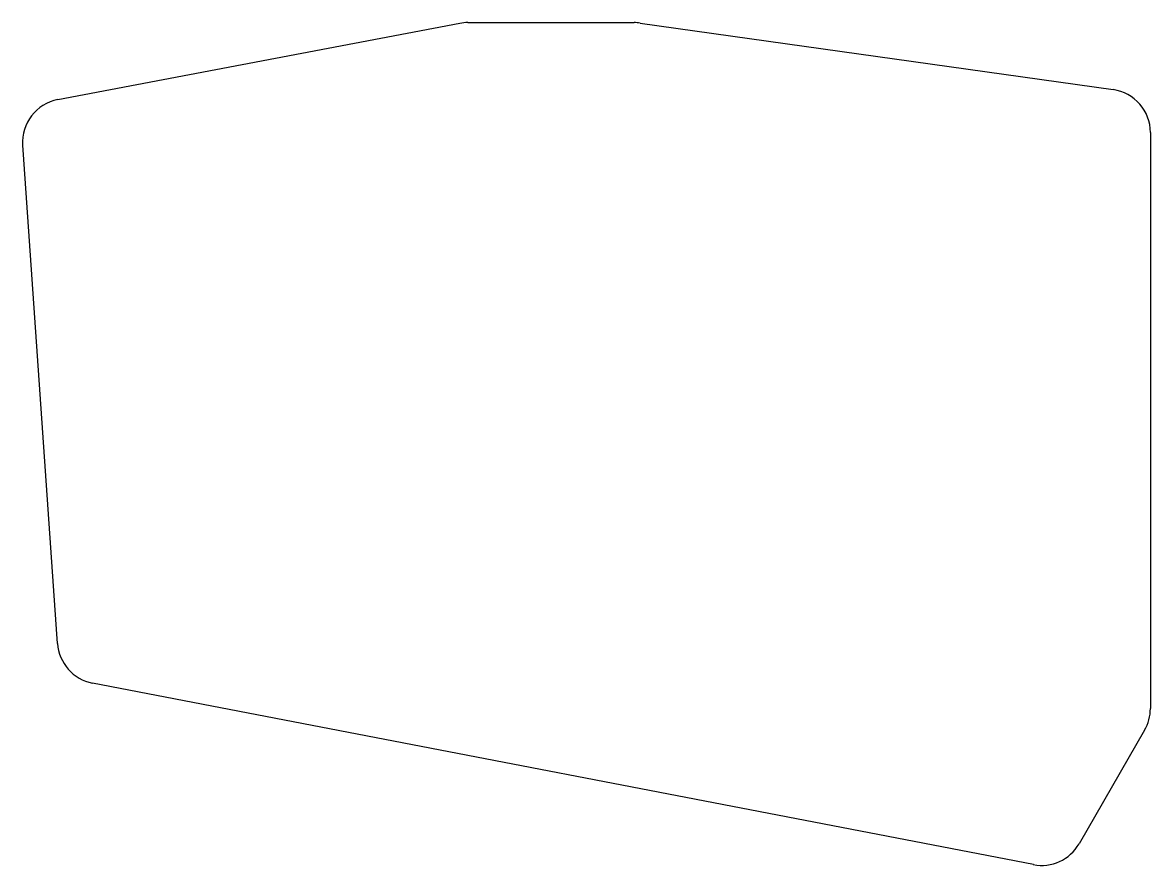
# Model space of a CAD drawing. Header units: millimetres. Extents: x -16 to 140, y -37 to 80.
import ezdxf

# ---------------------------------------------------------------- set-up
doc = ezdxf.new("R2010")
doc.units = ezdxf.units.MM

msp = doc.modelspace()

# ---------------------------------------------------------------- linework, layer by layer
for p, q in [((45.16, 79.64), (68.17, 79.64)), ((69.01, 79.58), (134.43, 70.37)), ((-11.55, 68.99), (44.04, 79.54)), ((139.59, 64.43), (139.59, -15.2)), ((-11.59, -6.21), (-16.41, 62.68)), ((123.4, -36.79), (-6.75, -11.69)), ((138.79, -18.2), (129.73, -33.9))]:
    msp.add_line(p, q)
for centre, start, end in [((45.16, 73.64), 90, 100.7458), ((68.17, 73.64), 81.9829, 90), ((133.59, 64.43), 0, 81.9829), ((-10.43, 63.09), 100.7458, 184), ((-5.61, -5.79), 184, 259.0817), ((133.59, -15.2), 330.008, 0), ((124.53, -30.9), 259.0817, 330.008)]:
    msp.add_arc(centre, 6, start, end)

doc.saveas('drawing.dxf')
